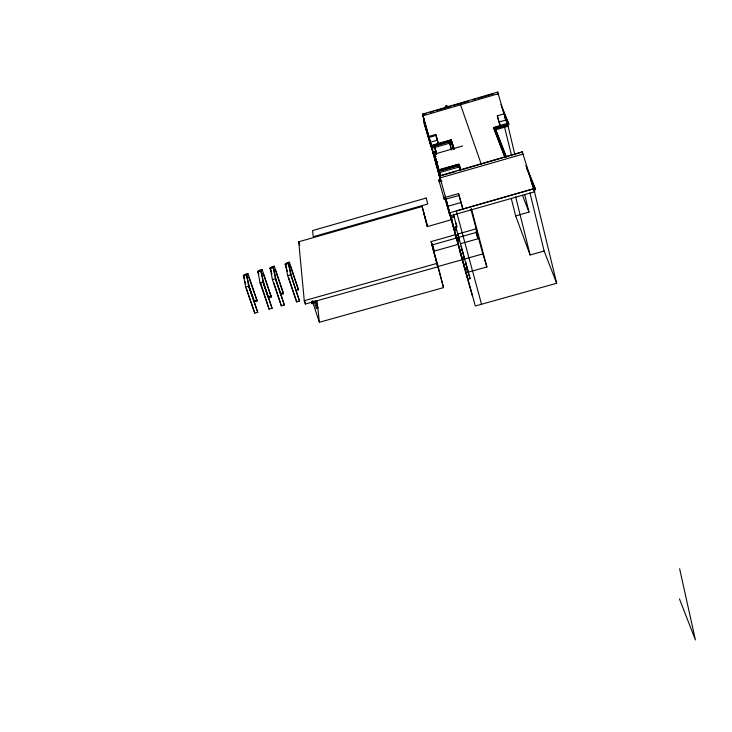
<?xml version="1.0" encoding="UTF-8"?>
<svg xmlns="http://www.w3.org/2000/svg" width="732" height="732" viewBox="0 0 732 732"><rect width="100%" height="100%" fill="white"/><g stroke="black" fill="none" stroke-linecap="round" stroke-linejoin="round"><path stroke-width="1.1" d="M441.872 181.326L441.003 181.573L439.52 175.762L522.337 151.917L458.113 170.831M444.452 108.382L446.172 105.536L449.064 106.771M286.12 267.079L285.151 264.188L288.152 263.328L289.369 262.175L298.235 288.801L298.327 289.854L296.359 290.412M285.151 264.188L286.395 263.026L289.369 262.175M270.95 271.105L269.971 268.214L272.963 267.363L274.317 266.173L283.321 292.727L283.394 293.788L280.447 294.621M269.971 268.214L271.352 267.015L274.317 266.173M258.671 274.418L257.673 271.535L260.665 270.684L262.129 269.458L271.288 297.018L268.351 297.851L263.191 281.957M257.673 271.535L259.174 270.3L262.129 269.458M244.332 278.489L243.326 275.616L246.3 274.765L247.901 273.512L257.161 301.008L254.233 301.831L248.606 285.755M243.326 275.616L244.946 274.354L247.901 273.512M449.695 213.698L449.137 213.003L535.165 188.344L525.823 165.505M502.646 109.709L504.311 113.789L497.312 115.83L500.231 125.52L498.858 122.061L505.849 120.03L497.723 92.076L422.574 114.101L424.414 121.256L423.929 121.393M422.693 114.576L425.96 113.616M430.315 112.344L433.573 111.383M435.75 110.752L450.976 106.286M453.154 105.646L468.379 101.19M472.735 99.909L475.992 98.957M478.17 98.317L493.395 93.852M423.041 115.766L498.227 93.742M424.404 121.302L423.654 120.441L424.139 120.304M430.919 145.43L424.093 122.93L424.743 122.738M424.88 124.101L424.597 123.571M428.11 135.868L428.824 136.463L422.574 114.101L424.414 121.256M435.796 134.432L438.34 143.49L435.796 134.432L428.321 136.61L428.604 137.616L436.025 135.457M437.352 140.196L430.389 142.218L429.098 137.479M454.142 149.026L451.187 139.766L431.349 145.522L428.824 136.82M504.97 157.298L493.487 127.478L494.951 127.597L495.107 128.228L508.841 124.239L508.685 123.607L507.203 123.498L493.487 127.478L504.531 156.282M450.592 140.224L430.745 145.988L430.956 146.739L450.793 140.974L450.592 140.224L453.355 148.898M431.23 146.519L451.068 140.764L453.62 148.77M496.378 127.551L507.99 124.175L508.182 124.934L495.509 128.612M451.342 141.249L431.395 147.095L423.654 120.441M495.143 128.576L507.807 124.907L514.925 154.873M428.357 136.097L432.09 148.248L451.909 142.502M495.225 129.93L507.889 126.261M433.234 152.832L435.952 152.046M462.624 145.979L434.488 154.132L438.88 169.787L458.937 164.005L460.849 169.998M436.153 156.465L435.101 156.767L434.488 154.132L438.88 169.787M436.565 161.818L437.626 161.507M458.324 164.49L438.267 170.272L438.477 171.041L458.525 165.258L458.324 164.49L460.181 170.446M460.172 169.284L458.808 165.029L438.761 170.812L438.925 171.407L459.092 165.533L460.117 168.753M459.678 166.814L439.648 172.578L439.044 171.306M439.621 176.156L455.935 171.453M440.124 177.922L523.005 154.077M439.264 181.737L438.797 180.054L440.435 179.587M458.516 193.605L462.908 209.059L458.516 193.605L443.876 197.796L444.351 199.507L459.028 195.499M477.035 232.218L432.036 244.946L437.645 266.878L305.372 304.027L304.265 300.696L298.738 241.789L422.135 206.516L427.351 226.609L452.193 219.481M460.922 202.563L447.984 206.25L445.815 198.528M535.165 188.344L534.479 191.702M449.869 214.32L450.665 215.702L534.534 191.839L533.189 188.517M243.628 275.671L246.602 274.829L249.594 288.042L257.755 312.326L254.782 313.159L245.613 287.045L243.628 275.671L244.644 278.59M257.984 271.59L260.976 270.739L264.014 283.961L272.084 308.3L269.102 309.133L260.052 282.955L257.984 271.59L258.661 273.539M270.282 268.269L273.274 267.418L276.357 280.64L284.355 305.034L281.372 305.875L272.414 279.624L270.282 268.269L271.279 271.197M285.462 264.243L288.463 263.383L291.601 276.614L299.498 301.062L296.506 301.904L287.685 275.589L285.462 264.243L287.301 271.298M451.196 218.072L454.261 217.203M246.958 277.968L248.926 277.41L257.161 301.008M452.715 223.846L453.813 227.643L456.869 226.783L453.52 214.75M245.613 287.045L248.606 286.194L246.602 274.829M260.052 282.955L263.053 282.095L260.976 270.739M272.414 279.624L275.424 278.773L273.274 267.418M287.685 275.589L290.705 274.738L288.463 263.383M454.398 230.434L456.686 229.784M511.247 198.317L515.657 215.885L528.998 212.115L524.67 194.502M312.299 300.834L319.362 322.272L443.528 287.612L431.093 241.597L455.441 234.707M457.592 234.103L476.148 228.851M457.518 241.221L459.641 240.618M254.233 301.831L254.196 300.77L257.124 299.937M268.296 296.789L271.233 295.957M283.321 292.727L280.374 293.559L275.68 279.752M432.383 244.744L434.177 251.122L458.296 244.314M460.492 243.692L478.033 238.742L476.047 231.248M458.973 246.757L460.089 250.646L462.203 250.042L455.67 226.316M460.492 252.915L460.126 251.524L461.846 257.664L464.106 257.024L462.386 250.893L462.999 253.19L460.739 253.821L464.536 267.519L463.42 263.648M304.265 300.696L436.675 263.465M462.038 258.369L464.298 257.728M443.528 287.612L438.111 266.475L482.8 253.922L486.89 266.951L465.799 272.853L472.35 295.673M311.475 301.977L312.033 303.652L313.122 303.341L312.903 301.209M317.057 300.943L317.789 307.705L316.407 308.593L317.834 308.199L315.446 300.916M467.391 268.708L465.186 269.321L463.447 263.081L463.804 264.462M465.387 270.044L467.592 269.422M515.657 215.885L530.133 254.974L544.151 251.058L556.677 283.266L475.306 305.976L445.989 199.324M466.769 275.305L467.904 279.276L470.1 278.663L465.644 262.468L466.247 264.764M248.926 277.41L247.306 277.648L246.3 274.765M500.935 104.667L508.685 123.607L494.951 127.597L506.379 157.115M501.951 107.394L508.841 124.239M527.26 169.284L535.33 189.021M526.509 167.939L529.858 176.138L531.414 182.543M533.884 187.996L534.726 190.055M504.549 116.964L507.203 123.498M531.679 183.613L534.369 190.155M522.419 195.197L528.998 212.115M679.452 598.913L695.4 639.924L679.635 568.755M495.107 128.228L506.132 156.712M496.278 133.37L499.096 140.654M246.602 288.893L254.782 313.159M460.391 104.365L481.171 163.968M248.642 284.913L254.196 300.77M248.606 286.194L257.755 312.326M263.163 282.799L267.985 296.771M271.288 297.018L263.163 273.365L261.653 273.567L260.665 270.684M263.053 282.095L272.084 308.3M273.713 282.552L281.372 305.875M272.963 267.363L273.942 270.254L275.36 270.081L283.394 293.788M275.424 278.773L284.355 305.034M288.152 263.328L289.113 266.228L290.403 266.082L298.327 289.854M290.705 274.738L299.498 301.062M288.591 277.465L296.057 299.754M446.172 105.536L446.795 107.43M315.565 300.962L317.789 307.705M313.964 300.825L316.407 308.593M298.738 241.789L299.781 244.964M451.187 139.766L454.179 149.136M459.33 165.313L460.3 168.342M451.662 142.264L453.602 148.34M476.12 232.63L478.033 238.742M522.337 151.917L533.82 188.883M435.595 150.197L436.519 153.336L434.634 146.418M455.752 222.976L456.869 226.783M458.122 235.329L459.22 239.108M461.078 246.162L462.203 250.042M437.132 163.922L438.075 167.171M439.017 170.419L440.536 175.836M434.918 157.069L436.51 162.541M437.141 164.737L438.733 170.217M465.671 263.017L466.796 266.887M468.947 274.692L470.1 278.663M428.705 136.17L424.615 122.271L424.78 122.885M434.762 157.051L438.925 171.407M425.475 125.401L426.417 128.667L425.475 125.108M429.885 140.636L430.828 143.902M425.201 125.19L427.726 133.919M434.039 155.669L438.477 171.041M432.575 151.076L433.49 154.214M434.762 158.597L435.686 161.799L431.331 146.309M424.093 122.93L430.956 146.739M438.852 174.051L439.786 177.263M445.221 196.167L445.55 197.311L439.52 175.762M445.587 198.93L447.49 205.509M448.121 207.696L449.183 211.319M445.44 198.939L450.866 217.468L448.076 207.257M448.076 208.172L451.498 220.048M455.862 235.978L456.942 239.748L453.126 225.959M445.065 198.884L449.347 213.799M438.797 180.054L444.351 199.507M434.451 146.62L435.485 150.344M451.69 142.639L453.565 149.154M446.657 202.142L446.895 202.974M423.737 212.472L427.57 226.069M431.093 241.597L438.111 266.475M440.472 175.744L439.712 173.081L440.362 175.515M437.956 167.042L438.221 167.994M429.785 140.69L430.032 141.596M450.079 214L450.994 217.331L454.06 216.462L453.456 214.238M455.89 226.893L456.484 229.061L454.206 229.711L452.513 223.653L452.87 225.035M438.514 169.037L438.807 170.117M430.315 142.594L430.873 144.634M439.41 175.442L437.864 169.897L438.239 171.315M436.492 154.04L435.769 151.35L433.051 152.137L431.587 146.867L431.889 148.074M436.583 154.608L434.396 146.556M462.999 253.19L468.654 273.585M436.446 161.772L440.508 176.558M437.873 166.878L438.12 167.793M432.09 148.248L440.207 177.968M450.116 214.284L453.813 227.643M456.21 236.637L460.089 250.646M464.061 265.377L467.904 279.276M426.674 129.216L427.259 131.339M427.625 132.501L429.757 140.032M440.408 179.065L435.668 162.339L436.29 164.654M446.721 202.398L447.572 205.5M426.957 130.845L427.854 134.112M429.043 138.467L440.344 179.862M445.687 199.067L465.799 272.853M429.73 140.636L429.977 141.523M481.528 304.247L456.292 210.962L533.765 188.746L556.677 283.266M458.324 236.043L457.692 233.654L459.44 239.886L457.317 240.489L455.569 234.258L455.954 235.704M449.787 143.033L451.534 149.584M449.649 143.335L451.406 149.941M471.408 208.574L486.89 266.951M470.941 209.261L482.8 253.922M458.808 165.029L458.973 165.624M452.495 144.707L453.382 148.02M451.068 140.764L451.223 141.34M432.31 243.82L434.177 251.122M422.135 206.516L427.259 226.563M497.312 115.83L498.602 121.027M515.648 196.871L530.133 254.974M504.549 127.13L511.641 155.806M440.042 177.666L441.003 181.573M529.931 192.809L544.151 251.058M271.49 272.231L271.901 274.29M260.61 282.744L269.102 309.133M245.238 281.683L245.623 283.742M317.834 308.199L319.362 322.272M311.814 301.52L312.033 303.652M305.18 301.968L305.372 304.027M296.414 300.815L296.506 301.904M497.723 92.076L497.852 94.547M426.189 198.033L312.582 230.58L313.269 236.72L427.753 203.981L426.189 198.033"/></g></svg>
